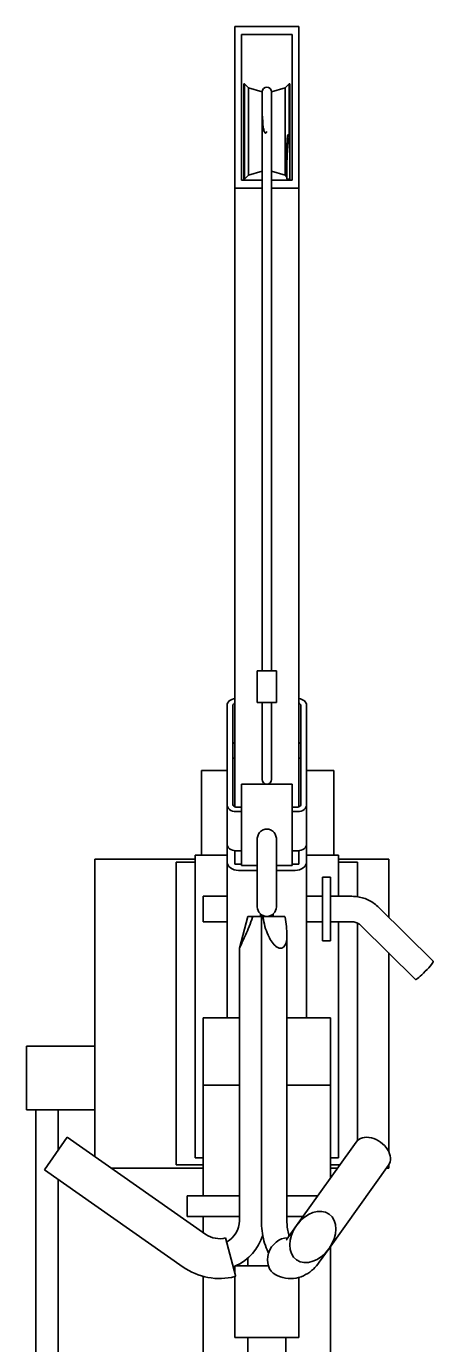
# Model space of a CAD drawing. Header units: millimetres. Extents: x 0 to 42050, y 0 to 29700.
# Drawn here: x 5513 to 5769, y 27524 to 28351 of the extents above; entities that cross this region are included whole.
import ezdxf

# ---------------------------------------------------------------- set-up
doc = ezdxf.new("R2010")
doc.units = ezdxf.units.MM
doc.header["$LTSCALE"] = 50
doc.layers.add('Hatch', color=7, linetype='Continuous', lineweight=18)
doc.layers.add('Visible', color=7, linetype='Continuous', lineweight=35)

msp = doc.modelspace()

# ---------------------------------------------------------------- hatches: boundary and pattern name
at = {"layer": 'Hatch'}
h = msp.add_hatch(dxfattribs=at)
h.set_pattern_fill('ANSI31', color=256, scale=1270, angle=85.00025, style=0)
h.set_pattern_definition([(130.00025, (0, 0), (-121.6091, -102.04305), [])])
edge = h.paths.add_edge_path()
edge.add_ellipse((5693.1, 27591.42), major_axis=(10.24, 14.34), ratio=0.709406, start_angle=0, end_angle=360)

# ---------------------------------------------------------------- linework, layer by layer
at = {"layer": 'Visible'}
for p, q in [((5684.23, 28351.32), (5644.23, 28351.32)), ((5644.23, 28249.8), (5644.23, 28351.32)), ((5684.23, 28351.32), (5684.23, 28249.8)), ((5648.23, 28346.24), (5648.23, 28254.87)), ((5680.23, 28346.24), (5648.23, 28346.24)), ((5680.23, 28254.87), (5680.23, 28346.24)), ((5649.73, 28315.32), (5649.73, 28255.32)), ((5650.23, 28315.32), (5649.73, 28315.32)), ((5650.23, 28315.32), (5650.23, 28255.32)), ((5652.73, 28312.82), (5650.23, 28315.32)), ((5652.73, 28312.82), (5652.73, 28257.82)), ((5661.24, 28310.24), (5652.73, 28312.82)), ((5667.23, 28310.24), (5675.73, 28312.82)), ((5675.73, 28312.82), (5678.23, 28315.32)), ((5675.73, 28312.82), (5675.73, 28257.82)), ((5678.23, 28315.32), (5678.23, 28281.96)), ((5678.73, 28315.32), (5678.23, 28315.32)), ((5678.73, 28315.32), (5678.73, 28255.32)), ((5661.23, 28305.9), (5661.23, 28282.15)), ((5667.23, 28282.15), (5667.23, 28305.9)), ((5661.23, 27946.86), (5661.23, 28282.15)), ((5667.23, 27946.86), (5667.23, 28282.15)), ((5676.73, 28272.84), (5676.73, 28261)), ((5661.23, 28260.41), (5652.73, 28257.82)), ((5667.23, 28260.41), (5675.73, 28257.82)), ((5648.23, 28254.87), (5661.23, 28254.87)), ((5650.23, 28255.32), (5649.73, 28255.32)), ((5652.73, 28257.82), (5650.23, 28255.32)), ((5667.23, 28254.87), (5680.23, 28254.87)), ((5675.73, 28257.82), (5676.82, 28256.73)), ((5678.73, 28255.32), (5676.97, 28255.32)), ((5661.23, 28249.8), (5644.23, 28249.8)), ((5644.23, 28249.8), (5644.23, 27861.35)), ((5684.23, 28249.8), (5667.23, 28249.8)), ((5684.23, 28249.8), (5684.23, 27861.35)), ((5658.23, 27946.86), (5670.23, 27946.86)), ((5658.23, 27946.86), (5658.23, 27926.86)), ((5670.23, 27946.86), (5670.23, 27926.86)), ((5639.23, 27924.95), (5639.23, 27862.86)), ((5642.83, 27862.86), (5642.83, 27924.95)), ((5658.23, 27926.86), (5670.23, 27926.86)), ((5661.23, 27899.86), (5661.23, 27926.86)), ((5667.23, 27899.86), (5667.23, 27926.86)), ((5685.63, 27924.95), (5685.63, 27862.86)), ((5689.23, 27862.86), (5689.23, 27924.95)), ((5661.23, 27899.86), (5661.23, 27878.64)), ((5667.23, 27878.64), (5667.23, 27899.86)), ((5623.23, 27831.14), (5623.23, 27884.14)), ((5639.23, 27884.14), (5623.23, 27884.14)), ((5706.23, 27884.14), (5689.23, 27884.14)), ((5706.23, 27831.14), (5706.23, 27884.14)), ((5680.23, 27875.63), (5648.23, 27875.63)), ((5648.23, 27875.63), (5648.23, 27824.64)), ((5680.23, 27824.64), (5680.23, 27875.63)), ((5639.23, 27838.23), (5639.23, 27862.86)), ((5689.23, 27838.23), (5689.23, 27862.86)), ((5648.23, 27861.28), (5644.83, 27861.28)), ((5644.83, 27858.44), (5648.23, 27858.44)), ((5683.63, 27861.28), (5680.23, 27861.28)), ((5680.23, 27858.44), (5683.63, 27858.44)), ((5639.23, 27827.18), (5639.23, 27838.23)), ((5658.23, 27841.14), (5658.23, 27798.64)), ((5670.23, 27798.64), (5670.23, 27841.14)), ((5689.23, 27838.23), (5689.23, 27827.18)), ((5619.23, 27828.64), (5556.23, 27828.64)), ((5556.23, 27641.87), (5556.23, 27828.64)), ((5619.23, 27831.14), (5639.23, 27831.14)), ((5619.23, 27641.14), (5619.23, 27831.14)), ((5644.23, 27833.84), (5644.23, 27825.44)), ((5644.83, 27833.82), (5648.23, 27833.82)), ((5680.23, 27833.82), (5683.63, 27833.82)), ((5684.23, 27833.84), (5684.23, 27825.44)), ((5689.23, 27831.14), (5709.23, 27831.14)), ((5709.23, 27831.14), (5709.23, 27805.25)), ((5740.73, 27828.64), (5709.23, 27828.64)), ((5740.73, 27792.18), (5740.73, 27828.64)), ((5613.23, 27826.64), (5607.23, 27826.64)), ((5607.23, 27826.64), (5607.23, 27636.64)), ((5619.23, 27826.64), (5613.23, 27826.64)), ((5639.23, 27729.06), (5639.23, 27827.18)), ((5644.23, 27825.44), (5648.23, 27825.44)), ((5658.23, 27821.5), (5646.43, 27821.5)), ((5648.23, 27824.64), (5658.23, 27824.64)), ((5670.23, 27824.64), (5680.23, 27824.64)), ((5682.03, 27821.5), (5670.23, 27821.5)), ((5680.23, 27825.44), (5684.23, 27825.44)), ((5689.23, 27729.06), (5689.23, 27827.18)), ((5715.23, 27826.64), (5709.23, 27826.64)), ((5721.23, 27826.64), (5715.23, 27826.64)), ((5721.23, 27804.97), (5721.23, 27826.64)), ((5699.23, 27817.25), (5699.23, 27777.25)), ((5699.23, 27817.25), (5704.23, 27817.25)), ((5704.23, 27817.25), (5704.23, 27777.25)), ((5624.23, 27805.25), (5624.23, 27789.25)), ((5624.23, 27805.25), (5639.23, 27805.25)), ((5689.23, 27805.25), (5699.23, 27805.25)), ((5704.23, 27805.25), (5717.61, 27805.25)), ((5734.55, 27798.3), (5768.75, 27764.48)), ((5624.23, 27789.25), (5639.23, 27789.25)), ((5652.36, 27792.64), (5647, 27772.64)), ((5655.44, 27792.64), (5652.36, 27792.64)), ((5655.44, 27792.64), (5660.85, 27792.64)), ((5660.23, 27794.17), (5660.23, 27792.64)), ((5660.85, 27792.64), (5661.71, 27792.64)), ((5660.85, 27792.64), (5660.85, 27601.64)), ((5675.55, 27792.64), (5661.71, 27792.64)), ((5668.23, 27792.64), (5668.23, 27794.17)), ((5689.23, 27789.25), (5699.23, 27789.25)), ((5704.23, 27789.25), (5717.61, 27789.25)), ((5709.23, 27789.25), (5709.23, 27641.14)), ((5721.23, 27652.06), (5721.23, 27788.4)), ((5723.3, 27786.92), (5757.5, 27753.1)), ((5676.85, 27781.21), (5676.85, 27601.64)), ((5647, 27772.64), (5647, 27601.64)), ((5699.23, 27777.25), (5704.23, 27777.25)), ((5740.73, 27645.11), (5740.73, 27769.68)), ((5624.23, 27686.66), (5624.23, 27729.06)), ((5624.23, 27729.06), (5647, 27729.06)), ((5676.85, 27729.06), (5704.23, 27729.06)), ((5704.23, 27729.06), (5704.23, 27686.66)), ((5513.23, 27711.14), (5513.23, 27671.14)), ((5556.23, 27711.14), (5513.23, 27711.14)), ((5624.23, 27686.66), (5647, 27686.66)), ((5624.23, 27617.34), (5624.23, 27686.66)), ((5676.85, 27686.66), (5704.23, 27686.66)), ((5704.23, 27628.52), (5704.23, 27686.66)), ((5519.23, 27671.14), (5513.23, 27671.14)), ((5533.23, 27671.14), (5519.23, 27671.14)), ((5519.23, 27671.14), (5519.23, 27481.14)), ((5533.23, 27671.14), (5533.23, 27645.88)), ((5556.23, 27671.14), (5533.23, 27671.14)), ((5524.58, 27633.52), (5538.92, 27654)), ((5625.97, 27593.04), (5538.92, 27654)), ((5682.93, 27598.68), (5720.3, 27651.02)), ((5624.23, 27641.14), (5619.23, 27641.14)), ((5709.23, 27641.14), (5704.23, 27641.14)), ((5611.63, 27572.56), (5524.58, 27633.52)), ((5624.23, 27634.64), (5566.56, 27634.64)), ((5607.23, 27636.64), (5624.23, 27636.64)), ((5703.27, 27584.15), (5740.65, 27636.5)), ((5704.23, 27636.64), (5710.04, 27636.64)), ((5708.61, 27634.64), (5704.23, 27634.64)), ((5740.73, 27634.64), (5739.33, 27634.64)), ((5740.73, 27634.64), (5740.73, 27636.62)), ((5533.23, 27627.46), (5533.23, 27481.14)), ((5614.23, 27617.34), (5647, 27617.34)), ((5614.23, 27617.34), (5614.23, 27604.34)), ((5676.85, 27617.34), (5696.25, 27617.34)), ((5614.23, 27604.34), (5624.23, 27604.34)), ((5624.23, 27604.34), (5634.23, 27604.34)), ((5624.23, 27594.26), (5624.23, 27604.34)), ((5634.23, 27604.34), (5647, 27604.34)), ((5676.78, 27590.07), (5682.93, 27598.68)), ((5676.85, 27604.34), (5686.97, 27604.34)), ((5638.37, 27590.82), (5644.56, 27567.15)), ((5697.12, 27575.54), (5703.27, 27584.15)), ((5704.23, 26614.34), (5704.23, 27585.5)), ((5644.23, 27568.41), (5644.23, 27573.16)), ((5665.19, 27573.34), (5644.29, 27573.34)), ((5652.23, 27578.16), (5652.23, 27573.34)), ((5624.23, 26614.34), (5624.23, 27566.69)), ((5644.23, 27528.34), (5644.23, 27566.51)), ((5684.23, 27528.34), (5684.23, 27566.03)), ((5644.23, 27528.34), (5684.23, 27528.34)), ((5652.23, 27528.34), (5652.23, 26737.82)), ((5676.23, 27528.34), (5676.23, 26737.82))]:
    msp.add_line(p, q, dxfattribs=at)
for centre, radius, start, end in [((5664.23, 28310.15), 3, 1.6265, 178.3735), ((5664.23, 27878.64), 3, 180, 0), ((5664.23, 27859.64), 16, 87.69252, 92.30748), ((5664.23, 27798.64), 6, 180, 0), ((5632, 27601.64), 15, 297.8739, 0), ((5634.58, 27605.33), 15, 235, 284.65634), ((5632, 27601.64), 31, 294.09031, 342.96619), ((5634.58, 27605.33), 40, 235, 283.97003), ((5632, 27601.64), 31, 291.00836, 293.2511)]:
    msp.add_arc(centre, radius, start, end, dxfattribs=at)
for centre, major_axis, ratio, start_param, end_param in [((5644.83, 27924.95), (-5.6, 0), 0.788011, 4.819738, 6.283185), ((5683.63, 27924.95), (5.6, 0), 0.788011, 0, 1.463447), ((5644.83, 27924.95), (-2, 0), 0.788011, 5.017082, 6.283185), ((5683.63, 27924.95), (2, 0), 0.788011, 0, 1.266104), ((5644.83, 27900.33), (-2, 0), 0.788011, 5.017082, 6.283185), ((5683.63, 27900.33), (2, 0), 0.788011, 0, 1.266104), ((5646.43, 27886.75), (7.2, 0), 0.788011, 1.881318, 2.094395), ((5682.03, 27886.75), (7.2, 0), 0.788011, 1.047198, 1.260274), ((5644.83, 27862.86), (-5.6, 0), 0.788011, 0, 1.570796), ((5644.83, 27862.86), (-2, 0), 0.788011, 0, 1.570796), ((5683.63, 27862.86), (2, 0), 0.788011, 4.712389, 6.283185), ((5683.63, 27862.86), (5.6, 0), 0.788011, 4.712389, 6.283185), ((5644.83, 27838.23), (-5.6, 0), 0.788011, 0, 1.570796), ((5683.63, 27838.23), (5.6, 0), 0.788011, 4.712389, 6.283185), ((5646.43, 27827.18), (-7.2, 0), 0.788011, 0, 1.570796), ((5682.03, 27827.18), (7.2, 0), 0.788011, 4.712389, 6.283185), ((5763.13, 27758.79), (5.63, 5.69), 0.105193, 3.141593, 6.283185), ((5730.48, 27643.76), (10.17, -7.26), 0.709406, 0, 3.141593), ((5675.58, 27578.72), (-5.79, -11.08), 0.837846, 3.541043, 6.283185)]:
    msp.add_ellipse(centre, major_axis=major_axis, ratio=ratio, start_param=start_param, end_param=end_param, dxfattribs=at)
msp.add_ellipse((5693.1, 27591.42), major_axis=(10.24, 14.34), ratio=0.709406, dxfattribs=at)
for points, knots in [([(5664.23, 28285.41), (5664.11, 28285.11), (5663.94, 28284.77), (5663.68, 28284.5), (5663.61, 28284.44), (5663.49, 28284.38), (5663.44, 28284.36), (5663.34, 28284.35), (5663.29, 28284.36), (5663.2, 28284.39), (5663.15, 28284.42), (5663.03, 28284.52), (5662.97, 28284.6), (5662.78, 28284.88), (5662.67, 28285.14), (5662.36, 28286.03), (5662.16, 28286.98), (5661.68, 28290.34), (5661.49, 28293.19), (5661.28, 28298.96), (5661.25, 28301.45), (5661.23, 28305.18), (5661.23, 28306.56), (5661.24, 28308.38), (5661.24, 28308.97), (5661.24, 28309.81), (5661.24, 28310.08), (5661.24, 28310.22), (5661.24, 28310.24), (5661.24, 28310.24)], [0, 0, 0, 0, 0.098641, 0.098641, 0.128228, 0.128228, 0.147032, 0.147032, 0.163516, 0.163516, 0.183045, 0.183045, 0.216533, 0.216533, 0.298348, 0.298348, 0.534689, 0.534689, 0.991091, 0.991091, 1.406249, 1.406249, 1.734251, 1.734251, 1.961436, 1.961436, 2.181462, 2.181462, 2.255396, 2.255396, 2.255396, 2.255396]), ([(5667.23, 28310.24), (5667.23, 28310.24), (5667.23, 28310.23), (5667.23, 28310.19), (5667.23, 28309.98), (5667.23, 28309.24), (5667.23, 28308.72), (5667.23, 28307.46), (5667.23, 28306.74), (5667.23, 28305.9)], [1.7062323, 1.7062323, 1.7062323, 1.7062323, 1.7342506, 1.7342506, 1.9614364, 1.9614364, 2.1814618, 2.1814618, 2.3830325, 2.3830325, 2.3830325, 2.3830325]), ([(5676.73, 28272.84), (5676.73, 28273.58), (5676.74, 28274.38), (5676.8, 28278.31), (5676.93, 28280.87), (5677.23, 28282.61), (5677.3, 28282.89), (5677.41, 28283.14), (5677.44, 28283.2), (5677.5, 28283.28), (5677.53, 28283.31), (5677.57, 28283.33), (5677.6, 28283.34), (5677.64, 28283.34), (5677.66, 28283.33), (5677.71, 28283.3), (5677.74, 28283.27), (5677.81, 28283.19), (5677.85, 28283.11), (5677.99, 28282.82), (5678.08, 28282.52), (5678.17, 28282.21), (5678.2, 28282.09), (5678.23, 28281.96)], [11.081294, 11.081294, 11.081294, 11.081294, 11.228664, 11.228664, 11.764541, 11.764541, 11.900113, 11.900113, 11.945023, 11.945023, 11.971871, 11.971871, 11.99128, 11.99128, 12.01038, 12.01038, 12.037111, 12.037111, 12.090592, 12.090592, 12.255197, 12.255197, 12.34602, 12.34602, 12.34602, 12.34602]), ([(5678.23, 28281.96), (5677.78, 28279.52), (5677.42, 28276.21), (5676.92, 28269.28), (5676.81, 28266.26), (5676.71, 28261.12), (5676.74, 28259.06), (5676.84, 28256.1), (5676.92, 28255.32), (5676.97, 28255.32)], [-4.433452, -4.433452, -4.433452, -4.433452, -3.984639, -3.984639, -3.566596, -3.566596, -3.143744, -3.143744, -2.692439, -2.692439, -2.692439, -2.692439]), ([(5664.23, 27847.48), (5663.87, 27847.48), (5663.47, 27847.44), (5662.69, 27847.28), (5662.31, 27847.16), (5661.64, 27846.87), (5661.28, 27846.68), (5660.61, 27846.22), (5660.3, 27845.95), (5659.77, 27845.41), (5659.5, 27845.08), (5659.05, 27844.37), (5658.86, 27844), (5658.56, 27843.27), (5658.44, 27842.84), (5658.27, 27841.98), (5658.23, 27841.54), (5658.23, 27841.14)], [0, 0, 0, 0, 0.1092885, 0.1092885, 0.2185771, 0.2185771, 0.3302847, 0.3302847, 0.4419923, 0.4419923, 0.5575462, 0.5575462, 0.6731001, 0.6731001, 0.7939314, 0.7939314, 0.9147626, 0.9147626, 0.9147626, 0.9147626]), ([(5670.23, 27841.14), (5670.23, 27841.54), (5670.2, 27841.98), (5670.03, 27842.84), (5669.91, 27843.27), (5669.61, 27844), (5669.42, 27844.37), (5668.96, 27845.08), (5668.7, 27845.41), (5668.17, 27845.95), (5667.86, 27846.22), (5667.19, 27846.68), (5666.83, 27846.87), (5666.15, 27847.16), (5665.77, 27847.28), (5665, 27847.44), (5664.6, 27847.48), (5664.23, 27847.48)], [2.7822538, 2.7822538, 2.7822538, 2.7822538, 2.9030851, 2.9030851, 3.0239163, 3.0239163, 3.1394703, 3.1394703, 3.2550242, 3.2550242, 3.3667318, 3.3667318, 3.4784394, 3.4784394, 3.5877279, 3.5877279, 3.6970165, 3.6970165, 3.6970165, 3.6970165]), ([(5717.61, 27805.25), (5718.86, 27805.25), (5720.11, 27805.15), (5722.58, 27804.76), (5723.81, 27804.47), (5726.19, 27803.71), (5727.35, 27803.23), (5729.59, 27802.1), (5730.66, 27801.45), (5732.7, 27799.99), (5733.66, 27799.18), (5734.55, 27798.3)], [1.5707963, 1.5707963, 1.5707963, 1.5707963, 1.727876, 1.727876, 1.8849556, 1.8849556, 2.0420352, 2.0420352, 2.1991149, 2.1991149, 2.3561945, 2.3561945, 2.3561945, 2.3561945]), ([(5655.44, 27792.64), (5655.38, 27792.46), (5655.32, 27792.28), (5653.89, 27788.18), (5652.36, 27784.34), (5650.36, 27779.76), (5649.79, 27778.48), (5648.68, 27776.09), (5648.14, 27774.97), (5647.53, 27773.71), (5647.34, 27773.33), (5647.07, 27772.79), (5647, 27772.64), (5647, 27772.64)], [1.088829, 1.088829, 1.088829, 1.088829, 1.142255, 1.142255, 2.284509, 2.284509, 2.684932, 2.684932, 3.085354, 3.085354, 3.268349, 3.268349, 3.451344, 3.451344, 3.451344, 3.451344]), ([(5675.55, 27792.64), (5675.58, 27792.46), (5675.62, 27792.28), (5676.37, 27788.18), (5676.88, 27784.34), (5676.84, 27779.76), (5676.76, 27778.48), (5676.32, 27776.09), (5675.96, 27774.97), (5675.1, 27773.71), (5674.75, 27773.33), (5673.89, 27772.79), (5673.38, 27772.64), (5672.32, 27772.64), (5671.74, 27772.79), (5670.62, 27773.33), (5670.08, 27773.71), (5668.6, 27774.97), (5667.71, 27776.09), (5666.15, 27778.48), (5665.5, 27779.76), (5663.46, 27784.34), (5662.45, 27788.18), (5661.77, 27792.28), (5661.74, 27792.46), (5661.71, 27792.64)], [1.088829, 1.088829, 1.088829, 1.088829, 1.142255, 1.142255, 2.284509, 2.284509, 2.684932, 2.684932, 3.085354, 3.085354, 3.268349, 3.268349, 3.451344, 3.451344, 3.634339, 3.634339, 3.817333, 3.817333, 4.217756, 4.217756, 4.618178, 4.618178, 5.760433, 5.760433, 5.813859, 5.813859, 5.813859, 5.813859]), ([(5717.61, 27789.25), (5718.03, 27789.25), (5718.45, 27789.21), (5719.29, 27789.08), (5719.7, 27788.98), (5720.51, 27788.73), (5720.9, 27788.57), (5721.65, 27788.19), (5722, 27787.97), (5722.68, 27787.48), (5723, 27787.21), (5723.3, 27786.92)], [1.5707963, 1.5707963, 1.5707963, 1.5707963, 1.727876, 1.727876, 1.8849556, 1.8849556, 2.0420352, 2.0420352, 2.1991149, 2.1991149, 2.3561945, 2.3561945, 2.3561945, 2.3561945]), ([(5660.85, 27601.64), (5660.85, 27599.48), (5660.98, 27597.32), (5661.5, 27593.09), (5661.89, 27591.01), (5662.93, 27587.01), (5663.58, 27585.09), (5664.68, 27582.59), (5664.99, 27581.92), (5665.34, 27581.28)], [4.712389, 4.712389, 4.712389, 4.712389, 4.952298, 4.952298, 5.1922071, 5.1922071, 5.4321161, 5.4321161, 5.5218799, 5.5218799, 5.5218799, 5.5218799]), ([(5676.85, 27601.64), (5676.85, 27600.24), (5676.93, 27598.84), (5677.24, 27596.13), (5677.46, 27594.83), (5677.88, 27593.07), (5678.02, 27592.54), (5678.18, 27592.03)], [4.712389, 4.712389, 4.712389, 4.712389, 4.9339493, 4.9339493, 5.1555095, 5.1555095, 5.2580939, 5.2580939, 5.2580939, 5.2580939]), ([(5676.34, 27589.54), (5676.34, 27589.54), (5676.34, 27589.54), (5676.38, 27589.58), (5676.55, 27589.75), (5676.78, 27590.07)], [6.6990829, 6.6990829, 6.6990829, 6.6990829, 6.7207172, 6.7207172, 6.8940505, 6.8940505, 6.8940505, 6.8940505]), ([(5669.79, 27567.65), (5671.63, 27566.68), (5673.7, 27565.95), (5678.08, 27565.23), (5680.37, 27565.25), (5684.73, 27566.04), (5686.78, 27566.8), (5690.42, 27568.77), (5692.02, 27569.98), (5694.83, 27572.61), (5696.05, 27574.04), (5697.12, 27575.54)], [6.0273839, 6.0273839, 6.0273839, 6.0273839, 6.2007172, 6.2007172, 6.3740505, 6.3740505, 6.5473839, 6.5473839, 6.7207172, 6.7207172, 6.8940505, 6.8940505, 6.8940505, 6.8940505]), ([(5644.56, 27567.15), (5644.55, 27567.11), (5644.53, 27567.08), (5644.33, 27566.7), (5644.23, 27566.51), (5644.23, 27566.51)], [8.1377852, 8.1377852, 8.1377852, 8.1377852, 8.1697183, 8.1697183, 8.5103909, 8.5103909, 8.5103909, 8.5103909])]:
    msp.add_open_spline(points, degree=3, knots=knots, dxfattribs=at)
msp.add_open_spline([(5644.23, 27573.16), (5644.23, 27573.16), (5644.25, 27573.22), (5644.29, 27573.34)], degree=3, dxfattribs=at)

doc.saveas('drawing.dxf')
